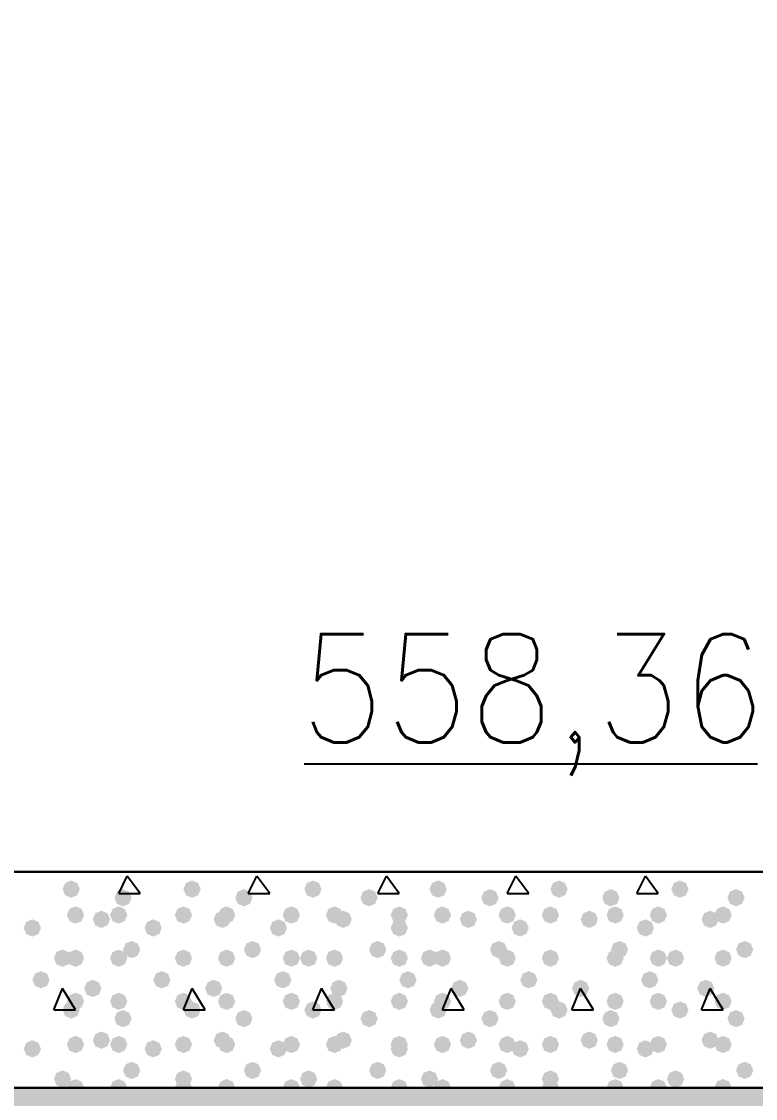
# Model space of a CAD drawing. Header units: millimetres. Extents: x 0 to 420, y 0 to 297.
# Drawn here: x 212.96 to 220.15, y 105.64 to 116.2 of the extents above; entities that cross this region are included whole.
import ezdxf

# ---------------------------------------------------------------- set-up
doc = ezdxf.new("R2010")
doc.units = ezdxf.units.MM
doc.layers.get('0').update_dxf_attribs({"linetype": 'CONTINUOUS'})
doc.styles.get("Standard").update_dxf_attribs({"font": 'STANDARD'})

msp = doc.modelspace()

# ---------------------------------------------------------------- hatches: boundary and pattern name
at = {"true_color": 0x000008}
for points in [[(213.529333, 107.696), (213.504462, 107.636204), (213.444667, 107.611333), (213.384871, 107.636204), (213.36, 107.696), (213.384871, 107.755796), (213.444667, 107.780667), (213.504462, 107.755796)], [(214.714667, 107.696), (214.689796, 107.636204), (214.63, 107.611333), (214.570204, 107.636204), (214.545333, 107.696), (214.570204, 107.755796), (214.63, 107.780667), (214.689796, 107.755796)], [(215.9, 107.696), (215.875129, 107.636204), (215.815333, 107.611333), (215.755538, 107.636204), (215.730667, 107.696), (215.755537, 107.755796), (215.815333, 107.780667), (215.875129, 107.755796)], [(217.127667, 107.696), (217.102796, 107.636204), (217.043, 107.611333), (216.983204, 107.636204), (216.958333, 107.696), (216.983204, 107.755796), (217.043, 107.780667), (217.102796, 107.755796)], [(218.313, 107.696), (218.288129, 107.636204), (218.228333, 107.611333), (218.168538, 107.636204), (218.143667, 107.696), (218.168537, 107.755796), (218.228333, 107.780667), (218.288129, 107.755796)], [(219.498333, 107.696), (219.473462, 107.636204), (219.413667, 107.611333), (219.353871, 107.636204), (219.329, 107.696), (219.353871, 107.755796), (219.413667, 107.780667), (219.473462, 107.755796)], [(214.037333, 107.611333), (214.012462, 107.551537), (213.952667, 107.526667), (213.892871, 107.551537), (213.868, 107.611333), (213.892871, 107.671129), (213.952667, 107.696), (214.012462, 107.671129)], [(215.222667, 107.611333), (215.197796, 107.551537), (215.138, 107.526667), (215.078204, 107.551537), (215.053333, 107.611333), (215.078204, 107.671129), (215.138, 107.696), (215.197796, 107.671129)], [(216.450333, 107.611333), (216.425462, 107.551537), (216.365667, 107.526667), (216.305871, 107.551537), (216.281, 107.611333), (216.305871, 107.671129), (216.365667, 107.696), (216.425462, 107.671129)], [(217.635667, 107.611333), (217.610796, 107.551537), (217.551, 107.526667), (217.491204, 107.551537), (217.466333, 107.611333), (217.491204, 107.671129), (217.551, 107.696), (217.610796, 107.671129)], [(218.821, 107.611333), (218.796129, 107.551537), (218.736333, 107.526667), (218.676538, 107.551537), (218.651667, 107.611333), (218.676537, 107.671129), (218.736333, 107.696), (218.796129, 107.671129)], [(220.048667, 107.611333), (220.023796, 107.551537), (219.964, 107.526667), (219.904204, 107.551537), (219.879333, 107.611333), (219.904204, 107.671129), (219.964, 107.696), (220.023796, 107.671129)], [(213.571667, 107.442), (213.546796, 107.382204), (213.487, 107.357333), (213.427204, 107.382204), (213.402333, 107.442), (213.427204, 107.501796), (213.487, 107.526667), (213.546796, 107.501796)], [(213.995, 107.442), (213.970129, 107.382204), (213.910333, 107.357333), (213.850538, 107.382204), (213.825667, 107.442), (213.850537, 107.501796), (213.910333, 107.526667), (213.970129, 107.501796)], [(214.63, 107.442), (214.605129, 107.382204), (214.545333, 107.357333), (214.485538, 107.382204), (214.460667, 107.442), (214.485537, 107.501796), (214.545333, 107.526667), (214.605129, 107.501796)], [(215.053333, 107.442), (215.028462, 107.382204), (214.968667, 107.357333), (214.908871, 107.382204), (214.884, 107.442), (214.908871, 107.501796), (214.968667, 107.526667), (215.028462, 107.501796)], [(215.688333, 107.442), (215.663462, 107.382204), (215.603667, 107.357333), (215.543871, 107.382204), (215.519, 107.442), (215.543871, 107.501796), (215.603667, 107.526667), (215.663462, 107.501796)], [(216.111667, 107.442), (216.086796, 107.382204), (216.027, 107.357333), (215.967204, 107.382204), (215.942333, 107.442), (215.967204, 107.501796), (216.027, 107.526667), (216.086796, 107.501796)], [(216.746667, 107.442), (216.721796, 107.382204), (216.662, 107.357333), (216.602204, 107.382204), (216.577333, 107.442), (216.602204, 107.501796), (216.662, 107.526667), (216.721796, 107.501796)], [(217.17, 107.442), (217.145129, 107.382204), (217.085333, 107.357333), (217.025538, 107.382204), (217.000667, 107.442), (217.025537, 107.501796), (217.085333, 107.526667), (217.145129, 107.501796)], [(217.805, 107.442), (217.780129, 107.382204), (217.720333, 107.357333), (217.660538, 107.382204), (217.635667, 107.442), (217.660537, 107.501796), (217.720333, 107.526667), (217.780129, 107.501796)], [(218.228333, 107.442), (218.203463, 107.382204), (218.143667, 107.357333), (218.083871, 107.382204), (218.059, 107.442), (218.083871, 107.501796), (218.143667, 107.526667), (218.203462, 107.501796)], [(218.863333, 107.442), (218.838462, 107.382204), (218.778667, 107.357333), (218.718871, 107.382204), (218.694, 107.442), (218.718871, 107.501796), (218.778667, 107.526667), (218.838462, 107.501796)], [(219.286667, 107.442), (219.261796, 107.382204), (219.202, 107.357333), (219.142204, 107.382204), (219.117333, 107.442), (219.142204, 107.501796), (219.202, 107.526667), (219.261796, 107.501796)], [(219.921667, 107.442), (219.896796, 107.382204), (219.837, 107.357333), (219.777204, 107.382204), (219.752333, 107.442), (219.777204, 107.501796), (219.837, 107.526667), (219.896796, 107.501796)], [(213.825667, 107.399667), (213.800796, 107.339871), (213.741, 107.315), (213.681204, 107.339871), (213.656333, 107.399667), (213.681204, 107.459462), (213.741, 107.484333), (213.800796, 107.459463)], [(215.011, 107.399667), (214.986129, 107.339871), (214.926333, 107.315), (214.866538, 107.339871), (214.841667, 107.399667), (214.866537, 107.459462), (214.926333, 107.484333), (214.986129, 107.459463)], [(216.196333, 107.399667), (216.171462, 107.339871), (216.111667, 107.315), (216.051871, 107.339871), (216.027, 107.399667), (216.051871, 107.459462), (216.111667, 107.484333), (216.171462, 107.459463)], [(217.424, 107.399667), (217.399129, 107.339871), (217.339333, 107.315), (217.279538, 107.339871), (217.254667, 107.399667), (217.279537, 107.459462), (217.339333, 107.484333), (217.399129, 107.459463)], [(218.609333, 107.399667), (218.584463, 107.339871), (218.524667, 107.315), (218.464871, 107.339871), (218.44, 107.399667), (218.464871, 107.459462), (218.524667, 107.484333), (218.584462, 107.459463)], [(219.794667, 107.399667), (219.769796, 107.339871), (219.71, 107.315), (219.650204, 107.339871), (219.625333, 107.399667), (219.650204, 107.459462), (219.71, 107.484333), (219.769796, 107.459463)], [(213.148333, 107.315), (213.123462, 107.255204), (213.063667, 107.230333), (213.003871, 107.255204), (212.979, 107.315), (213.003871, 107.374796), (213.063667, 107.399667), (213.123462, 107.374796)], [(214.333667, 107.315), (214.308796, 107.255204), (214.249, 107.230333), (214.189204, 107.255204), (214.164333, 107.315), (214.189204, 107.374796), (214.249, 107.399667), (214.308796, 107.374796)], [(215.561333, 107.315), (215.536462, 107.255204), (215.476667, 107.230333), (215.416871, 107.255204), (215.392, 107.315), (215.416871, 107.374796), (215.476667, 107.399667), (215.536462, 107.374796)], [(216.746667, 107.315), (216.721796, 107.255204), (216.662, 107.230333), (216.602204, 107.255204), (216.577333, 107.315), (216.602204, 107.374796), (216.662, 107.399667), (216.721796, 107.374796)], [(217.932, 107.315), (217.907129, 107.255204), (217.847333, 107.230333), (217.787537, 107.255204), (217.762667, 107.315), (217.787537, 107.374796), (217.847333, 107.399667), (217.907129, 107.374796)], [(219.159667, 107.315), (219.134796, 107.255204), (219.075, 107.230333), (219.015204, 107.255204), (218.990333, 107.315), (219.015204, 107.374796), (219.075, 107.399667), (219.134796, 107.374796)], [(213.444667, 107.018667), (213.419796, 106.958871), (213.36, 106.934), (213.300204, 106.958871), (213.275333, 107.018667), (213.300204, 107.078462), (213.36, 107.103333), (213.419796, 107.078463)], [(213.571667, 107.018667), (213.546796, 106.958871), (213.487, 106.934), (213.427204, 106.958871), (213.402333, 107.018667), (213.427204, 107.078462), (213.487, 107.103333), (213.546796, 107.078463)], [(213.995, 107.018667), (213.970129, 106.958871), (213.910333, 106.934), (213.850538, 106.958871), (213.825667, 107.018667), (213.850537, 107.078462), (213.910333, 107.103333), (213.970129, 107.078463)], [(214.122, 107.103333), (214.097129, 107.043538), (214.037333, 107.018667), (213.977537, 107.043538), (213.952667, 107.103333), (213.977537, 107.163129), (214.037333, 107.188), (214.097129, 107.163129)], [(214.63, 107.018667), (214.605129, 106.958871), (214.545333, 106.934), (214.485538, 106.958871), (214.460667, 107.018667), (214.485537, 107.078462), (214.545333, 107.103333), (214.605129, 107.078463)], [(214.63, 107.018667), (214.605129, 106.958871), (214.545333, 106.934), (214.485538, 106.958871), (214.460667, 107.018667), (214.485537, 107.078462), (214.545333, 107.103333), (214.605129, 107.078463)], [(215.053333, 107.018667), (215.028462, 106.958871), (214.968667, 106.934), (214.908871, 106.958871), (214.884, 107.018667), (214.908871, 107.078462), (214.968667, 107.103333), (215.028462, 107.078463)], [(215.307333, 107.103333), (215.282462, 107.043538), (215.222667, 107.018667), (215.162871, 107.043538), (215.138, 107.103333), (215.162871, 107.163129), (215.222667, 107.188), (215.282462, 107.163129)], [(215.688333, 107.018667), (215.663462, 106.958871), (215.603667, 106.934), (215.543871, 106.958871), (215.519, 107.018667), (215.543871, 107.078462), (215.603667, 107.103333), (215.663462, 107.078463)], [(215.857667, 107.018667), (215.832796, 106.958871), (215.773, 106.934), (215.713204, 106.958871), (215.688333, 107.018667), (215.713204, 107.078462), (215.773, 107.103333), (215.832796, 107.078463)], [(216.111667, 107.018667), (216.086796, 106.958871), (216.027, 106.934), (215.967204, 106.958871), (215.942333, 107.018667), (215.967204, 107.078462), (216.027, 107.103333), (216.086796, 107.078463)], [(216.535, 107.103333), (216.510129, 107.043538), (216.450333, 107.018667), (216.390537, 107.043538), (216.365667, 107.103333), (216.390537, 107.163129), (216.450333, 107.188), (216.510129, 107.163129)], [(216.746667, 107.018667), (216.721796, 106.958871), (216.662, 106.934), (216.602204, 106.958871), (216.577333, 107.018667), (216.602204, 107.078462), (216.662, 107.103333), (216.721796, 107.078463)], [(217.043, 107.018667), (217.018129, 106.958871), (216.958333, 106.934), (216.898538, 106.958871), (216.873667, 107.018667), (216.898537, 107.078462), (216.958333, 107.103333), (217.018129, 107.078463)], [(217.17, 107.018667), (217.145129, 106.958871), (217.085333, 106.934), (217.025538, 106.958871), (217.000667, 107.018667), (217.025537, 107.078462), (217.085333, 107.103333), (217.145129, 107.078463)], [(217.720333, 107.103333), (217.695462, 107.043538), (217.635667, 107.018667), (217.575871, 107.043538), (217.551, 107.103333), (217.575871, 107.163129), (217.635667, 107.188), (217.695462, 107.163129)], [(217.805, 107.018667), (217.780129, 106.958871), (217.720333, 106.934), (217.660538, 106.958871), (217.635667, 107.018667), (217.660537, 107.078462), (217.720333, 107.103333), (217.780129, 107.078463)], [(218.228333, 107.018667), (218.203463, 106.958871), (218.143667, 106.934), (218.083871, 106.958871), (218.059, 107.018667), (218.083871, 107.078462), (218.143667, 107.103333), (218.203462, 107.078463)], [(218.228333, 107.018667), (218.203463, 106.958871), (218.143667, 106.934), (218.083871, 106.958871), (218.059, 107.018667), (218.083871, 107.078462), (218.143667, 107.103333), (218.203462, 107.078463)], [(218.863333, 107.018667), (218.838462, 106.958871), (218.778667, 106.934), (218.718871, 106.958871), (218.694, 107.018667), (218.718871, 107.078462), (218.778667, 107.103333), (218.838462, 107.078463)], [(218.905667, 107.103333), (218.880796, 107.043538), (218.821, 107.018667), (218.761204, 107.043538), (218.736333, 107.103333), (218.761204, 107.163129), (218.821, 107.188), (218.880796, 107.163129)], [(219.286667, 107.018667), (219.261796, 106.958871), (219.202, 106.934), (219.142204, 106.958871), (219.117333, 107.018667), (219.142204, 107.078462), (219.202, 107.103333), (219.261796, 107.078463)], [(219.456, 107.018667), (219.431129, 106.958871), (219.371333, 106.934), (219.311538, 106.958871), (219.286667, 107.018667), (219.311537, 107.078462), (219.371333, 107.103333), (219.431129, 107.078463)], [(219.921667, 107.018667), (219.896796, 106.958871), (219.837, 106.934), (219.777204, 106.958871), (219.752333, 107.018667), (219.777204, 107.078462), (219.837, 107.103333), (219.896796, 107.078463)], [(220.133333, 107.103333), (220.108462, 107.043538), (220.048667, 107.018667), (219.988871, 107.043538), (219.964, 107.103333), (219.988871, 107.163129), (220.048667, 107.188), (220.108462, 107.163129)], [(213.233, 106.807), (213.208129, 106.747204), (213.148333, 106.722333), (213.088538, 106.747204), (213.063667, 106.807), (213.088537, 106.866796), (213.148333, 106.891667), (213.208129, 106.866796)], [(214.418333, 106.807), (214.393463, 106.747204), (214.333667, 106.722333), (214.273871, 106.747204), (214.249, 106.807), (214.273871, 106.866796), (214.333667, 106.891667), (214.393462, 106.866796)], [(215.603667, 106.807), (215.578796, 106.747204), (215.519, 106.722333), (215.459204, 106.747204), (215.434333, 106.807), (215.459204, 106.866796), (215.519, 106.891667), (215.578796, 106.866796)], [(216.831333, 106.807), (216.806462, 106.747204), (216.746667, 106.722333), (216.686871, 106.747204), (216.662, 106.807), (216.686871, 106.866796), (216.746667, 106.891667), (216.806462, 106.866796)], [(218.016667, 106.807), (217.991796, 106.747204), (217.932, 106.722333), (217.872204, 106.747204), (217.847333, 106.807), (217.872204, 106.866796), (217.932, 106.891667), (217.991796, 106.866796)], [(219.202, 106.807), (219.177129, 106.747204), (219.117333, 106.722333), (219.057538, 106.747204), (219.032667, 106.807), (219.057537, 106.866796), (219.117333, 106.891667), (219.177129, 106.866796)], [(213.741, 106.722333), (213.716129, 106.662537), (213.656333, 106.637667), (213.596538, 106.662537), (213.571667, 106.722333), (213.596537, 106.782129), (213.656333, 106.807), (213.716129, 106.782129)], [(214.926333, 106.722333), (214.901462, 106.662537), (214.841667, 106.637667), (214.781871, 106.662537), (214.757, 106.722333), (214.781871, 106.782129), (214.841667, 106.807), (214.901462, 106.782129)], [(216.154, 106.722333), (216.129129, 106.662537), (216.069333, 106.637667), (216.009538, 106.662537), (215.984667, 106.722333), (216.009537, 106.782129), (216.069333, 106.807), (216.129129, 106.782129)], [(217.339333, 106.722333), (217.314462, 106.662537), (217.254667, 106.637667), (217.194871, 106.662537), (217.17, 106.722333), (217.194871, 106.782129), (217.254667, 106.807), (217.314462, 106.782129)], [(218.524667, 106.722333), (218.499796, 106.662537), (218.44, 106.637667), (218.380204, 106.662537), (218.355333, 106.722333), (218.380204, 106.782129), (218.44, 106.807), (218.499796, 106.782129)], [(219.752333, 106.722333), (219.727463, 106.662537), (219.667667, 106.637667), (219.607871, 106.662537), (219.583, 106.722333), (219.607871, 106.782129), (219.667667, 106.807), (219.727462, 106.782129)], [(213.571667, 106.595333), (213.546796, 106.535538), (213.487, 106.510667), (213.427204, 106.535538), (213.402333, 106.595333), (213.427204, 106.655129), (213.487, 106.68), (213.546796, 106.655129)], [(213.995, 106.595333), (213.970129, 106.535538), (213.910333, 106.510667), (213.850538, 106.535538), (213.825667, 106.595333), (213.850537, 106.655129), (213.910333, 106.68), (213.970129, 106.655129)], [(214.63, 106.595333), (214.605129, 106.535538), (214.545333, 106.510667), (214.485538, 106.535538), (214.460667, 106.595333), (214.485537, 106.655129), (214.545333, 106.68), (214.605129, 106.655129)], [(215.053333, 106.595333), (215.028462, 106.535538), (214.968667, 106.510667), (214.908871, 106.535538), (214.884, 106.595333), (214.908871, 106.655129), (214.968667, 106.68), (215.028462, 106.655129)], [(215.688333, 106.595333), (215.663462, 106.535538), (215.603667, 106.510667), (215.543871, 106.535538), (215.519, 106.595333), (215.543871, 106.655129), (215.603667, 106.68), (215.663462, 106.655129)], [(216.111667, 106.595333), (216.086796, 106.535538), (216.027, 106.510667), (215.967204, 106.535538), (215.942333, 106.595333), (215.967204, 106.655129), (216.027, 106.68), (216.086796, 106.655129)], [(216.746667, 106.595333), (216.721796, 106.535538), (216.662, 106.510667), (216.602204, 106.535538), (216.577333, 106.595333), (216.602204, 106.655129), (216.662, 106.68), (216.721796, 106.655129)], [(217.17, 106.595333), (217.145129, 106.535538), (217.085333, 106.510667), (217.025538, 106.535538), (217.000667, 106.595333), (217.025537, 106.655129), (217.085333, 106.68), (217.145129, 106.655129)], [(217.805, 106.595333), (217.780129, 106.535538), (217.720333, 106.510667), (217.660538, 106.535538), (217.635667, 106.595333), (217.660537, 106.655129), (217.720333, 106.68), (217.780129, 106.655129)], [(218.228333, 106.595333), (218.203463, 106.535538), (218.143667, 106.510667), (218.083871, 106.535538), (218.059, 106.595333), (218.083871, 106.655129), (218.143667, 106.68), (218.203462, 106.655129)], [(218.863333, 106.595333), (218.838462, 106.535538), (218.778667, 106.510667), (218.718871, 106.535538), (218.694, 106.595333), (218.718871, 106.655129), (218.778667, 106.68), (218.838462, 106.655129)], [(219.286667, 106.595333), (219.261796, 106.535538), (219.202, 106.510667), (219.142204, 106.535538), (219.117333, 106.595333), (219.142204, 106.655129), (219.202, 106.68), (219.261796, 106.655129)], [(219.921667, 106.595333), (219.896796, 106.535538), (219.837, 106.510667), (219.777204, 106.535538), (219.752333, 106.595333), (219.777204, 106.655129), (219.837, 106.68), (219.896796, 106.655129)], [(213.529333, 106.510667), (213.504462, 106.450871), (213.444667, 106.426), (213.384871, 106.450871), (213.36, 106.510667), (213.384871, 106.570462), (213.444667, 106.595333), (213.504462, 106.570463)], [(214.714667, 106.510667), (214.689796, 106.450871), (214.63, 106.426), (214.570204, 106.450871), (214.545333, 106.510667), (214.570204, 106.570462), (214.63, 106.595333), (214.689796, 106.570463)], [(215.9, 106.510667), (215.875129, 106.450871), (215.815333, 106.426), (215.755538, 106.450871), (215.730667, 106.510667), (215.755537, 106.570462), (215.815333, 106.595333), (215.875129, 106.570463)], [(217.127667, 106.510667), (217.102796, 106.450871), (217.043, 106.426), (216.983204, 106.450871), (216.958333, 106.510667), (216.983204, 106.570462), (217.043, 106.595333), (217.102796, 106.570463)], [(218.313, 106.510667), (218.288129, 106.450871), (218.228333, 106.426), (218.168538, 106.450871), (218.143667, 106.510667), (218.168537, 106.570462), (218.228333, 106.595333), (218.288129, 106.570463)], [(219.498333, 106.510667), (219.473462, 106.450871), (219.413667, 106.426), (219.353871, 106.450871), (219.329, 106.510667), (219.353871, 106.570462), (219.413667, 106.595333), (219.473462, 106.570463)], [(214.037333, 106.426), (214.012462, 106.366204), (213.952667, 106.341333), (213.892871, 106.366204), (213.868, 106.426), (213.892871, 106.485796), (213.952667, 106.510667), (214.012462, 106.485796)], [(215.222667, 106.426), (215.197796, 106.366204), (215.138, 106.341333), (215.078204, 106.366204), (215.053333, 106.426), (215.078204, 106.485796), (215.138, 106.510667), (215.197796, 106.485796)], [(216.450333, 106.426), (216.425462, 106.366204), (216.365667, 106.341333), (216.305871, 106.366204), (216.281, 106.426), (216.305871, 106.485796), (216.365667, 106.510667), (216.425462, 106.485796)], [(217.635667, 106.426), (217.610796, 106.366204), (217.551, 106.341333), (217.491204, 106.366204), (217.466333, 106.426), (217.491204, 106.485796), (217.551, 106.510667), (217.610796, 106.485796)], [(218.821, 106.426), (218.796129, 106.366204), (218.736333, 106.341333), (218.676538, 106.366204), (218.651667, 106.426), (218.676537, 106.485796), (218.736333, 106.510667), (218.796129, 106.485796)], [(220.048667, 106.426), (220.023796, 106.366204), (219.964, 106.341333), (219.904204, 106.366204), (219.879333, 106.426), (219.904204, 106.485796), (219.964, 106.510667), (220.023796, 106.485796)], [(213.571667, 106.172), (213.546796, 106.112204), (213.487, 106.087333), (213.427204, 106.112204), (213.402333, 106.172), (213.427204, 106.231796), (213.487, 106.256667), (213.546796, 106.231796)], [(213.825667, 106.214333), (213.800796, 106.154537), (213.741, 106.129667), (213.681204, 106.154537), (213.656333, 106.214333), (213.681204, 106.274129), (213.741, 106.299), (213.800796, 106.274129)], [(213.995, 106.172), (213.970129, 106.112204), (213.910333, 106.087333), (213.850538, 106.112204), (213.825667, 106.172), (213.850537, 106.231796), (213.910333, 106.256667), (213.970129, 106.231796)], [(214.63, 106.172), (214.605129, 106.112204), (214.545333, 106.087333), (214.485538, 106.112204), (214.460667, 106.172), (214.485537, 106.231796), (214.545333, 106.256667), (214.605129, 106.231796)], [(215.011, 106.214333), (214.986129, 106.154537), (214.926333, 106.129667), (214.866538, 106.154537), (214.841667, 106.214333), (214.866537, 106.274129), (214.926333, 106.299), (214.986129, 106.274129)], [(215.053333, 106.172), (215.028462, 106.112204), (214.968667, 106.087333), (214.908871, 106.112204), (214.884, 106.172), (214.908871, 106.231796), (214.968667, 106.256667), (215.028462, 106.231796)], [(215.688333, 106.172), (215.663462, 106.112204), (215.603667, 106.087333), (215.543871, 106.112204), (215.519, 106.172), (215.543871, 106.231796), (215.603667, 106.256667), (215.663462, 106.231796)], [(216.111667, 106.172), (216.086796, 106.112204), (216.027, 106.087333), (215.967204, 106.112204), (215.942333, 106.172), (215.967204, 106.231796), (216.027, 106.256667), (216.086796, 106.231796)], [(216.196333, 106.214333), (216.171462, 106.154537), (216.111667, 106.129667), (216.051871, 106.154537), (216.027, 106.214333), (216.051871, 106.274129), (216.111667, 106.299), (216.171462, 106.274129)], [(216.746667, 106.172), (216.721796, 106.112204), (216.662, 106.087333), (216.602204, 106.112204), (216.577333, 106.172), (216.602204, 106.231796), (216.662, 106.256667), (216.721796, 106.231796)], [(217.17, 106.172), (217.145129, 106.112204), (217.085333, 106.087333), (217.025538, 106.112204), (217.000667, 106.172), (217.025537, 106.231796), (217.085333, 106.256667), (217.145129, 106.231796)], [(217.424, 106.214333), (217.399129, 106.154537), (217.339333, 106.129667), (217.279538, 106.154537), (217.254667, 106.214333), (217.279537, 106.274129), (217.339333, 106.299), (217.399129, 106.274129)], [(217.805, 106.172), (217.780129, 106.112204), (217.720333, 106.087333), (217.660538, 106.112204), (217.635667, 106.172), (217.660537, 106.231796), (217.720333, 106.256667), (217.780129, 106.231796)], [(218.228333, 106.172), (218.203463, 106.112204), (218.143667, 106.087333), (218.083871, 106.112204), (218.059, 106.172), (218.083871, 106.231796), (218.143667, 106.256667), (218.203462, 106.231796)], [(218.609333, 106.214333), (218.584463, 106.154537), (218.524667, 106.129667), (218.464871, 106.154537), (218.44, 106.214333), (218.464871, 106.274129), (218.524667, 106.299), (218.584462, 106.274129)], [(218.863333, 106.172), (218.838462, 106.112204), (218.778667, 106.087333), (218.718871, 106.112204), (218.694, 106.172), (218.718871, 106.231796), (218.778667, 106.256667), (218.838462, 106.231796)], [(219.286667, 106.172), (219.261796, 106.112204), (219.202, 106.087333), (219.142204, 106.112204), (219.117333, 106.172), (219.142204, 106.231796), (219.202, 106.256667), (219.261796, 106.231796)], [(219.794667, 106.214333), (219.769796, 106.154537), (219.71, 106.129667), (219.650204, 106.154537), (219.625333, 106.214333), (219.650204, 106.274129), (219.71, 106.299), (219.769796, 106.274129)], [(219.921667, 106.172), (219.896796, 106.112204), (219.837, 106.087333), (219.777204, 106.112204), (219.752333, 106.172), (219.777204, 106.231796), (219.837, 106.256667), (219.896796, 106.231796)], [(213.148333, 106.129667), (213.123462, 106.069871), (213.063667, 106.045), (213.003871, 106.069871), (212.979, 106.129667), (213.003871, 106.189462), (213.063667, 106.214333), (213.123462, 106.189463)], [(214.333667, 106.129667), (214.308796, 106.069871), (214.249, 106.045), (214.189204, 106.069871), (214.164333, 106.129667), (214.189204, 106.189462), (214.249, 106.214333), (214.308796, 106.189463)], [(215.561333, 106.129667), (215.536462, 106.069871), (215.476667, 106.045), (215.416871, 106.069871), (215.392, 106.129667), (215.416871, 106.189462), (215.476667, 106.214333), (215.536462, 106.189463)], [(216.746667, 106.129667), (216.721796, 106.069871), (216.662, 106.045), (216.602204, 106.069871), (216.577333, 106.129667), (216.602204, 106.189462), (216.662, 106.214333), (216.721796, 106.189463)], [(217.932, 106.129667), (217.907129, 106.069871), (217.847333, 106.045), (217.787537, 106.069871), (217.762667, 106.129667), (217.787537, 106.189462), (217.847333, 106.214333), (217.907129, 106.189463)], [(219.159667, 106.129667), (219.134796, 106.069871), (219.075, 106.045), (219.015204, 106.069871), (218.990333, 106.129667), (219.015204, 106.189462), (219.075, 106.214333), (219.134796, 106.189463)], [(214.122, 105.918), (214.097129, 105.858204), (214.037333, 105.833333), (213.977537, 105.858204), (213.952667, 105.918), (213.977537, 105.977796), (214.037333, 106.002667), (214.097129, 105.977796)], [(215.307333, 105.918), (215.282462, 105.858204), (215.222667, 105.833333), (215.162871, 105.858204), (215.138, 105.918), (215.162871, 105.977796), (215.222667, 106.002667), (215.282462, 105.977796)], [(216.535, 105.918), (216.510129, 105.858204), (216.450333, 105.833333), (216.390537, 105.858204), (216.365667, 105.918), (216.390537, 105.977796), (216.450333, 106.002667), (216.510129, 105.977796)], [(217.720333, 105.918), (217.695462, 105.858204), (217.635667, 105.833333), (217.575871, 105.858204), (217.551, 105.918), (217.575871, 105.977796), (217.635667, 106.002667), (217.695462, 105.977796)], [(218.905667, 105.918), (218.880796, 105.858204), (218.821, 105.833333), (218.761204, 105.858204), (218.736333, 105.918), (218.761204, 105.977796), (218.821, 106.002667), (218.880796, 105.977796)], [(220.133333, 105.918), (220.108462, 105.858204), (220.048667, 105.833333), (219.988871, 105.858204), (219.964, 105.918), (219.988871, 105.977796), (220.048667, 106.002667), (220.108462, 105.977796)], [(213.444667, 105.833333), (213.419796, 105.773538), (213.36, 105.748667), (213.300204, 105.773538), (213.275333, 105.833333), (213.300204, 105.893129), (213.36, 105.918), (213.419796, 105.893129)], [(213.571667, 105.748667), (213.546796, 105.688871), (213.487, 105.664), (213.427204, 105.688871), (213.402333, 105.748667), (213.427204, 105.808462), (213.487, 105.833333), (213.546796, 105.808463)], [(213.995, 105.748667), (213.970129, 105.688871), (213.910333, 105.664), (213.850538, 105.688871), (213.825667, 105.748667), (213.850537, 105.808462), (213.910333, 105.833333), (213.970129, 105.808463)], [(214.63, 105.833333), (214.605129, 105.773538), (214.545333, 105.748667), (214.485538, 105.773538), (214.460667, 105.833333), (214.485537, 105.893129), (214.545333, 105.918), (214.605129, 105.893129)], [(214.63, 105.748667), (214.605129, 105.688871), (214.545333, 105.664), (214.485538, 105.688871), (214.460667, 105.748667), (214.485537, 105.808462), (214.545333, 105.833333), (214.605129, 105.808463)], [(215.053333, 105.748667), (215.028462, 105.688871), (214.968667, 105.664), (214.908871, 105.688871), (214.884, 105.748667), (214.908871, 105.808462), (214.968667, 105.833333), (215.028462, 105.808463)], [(215.688333, 105.748667), (215.663462, 105.688871), (215.603667, 105.664), (215.543871, 105.688871), (215.519, 105.748667), (215.543871, 105.808462), (215.603667, 105.833333), (215.663462, 105.808463)], [(215.857667, 105.833333), (215.832796, 105.773538), (215.773, 105.748667), (215.713204, 105.773538), (215.688333, 105.833333), (215.713204, 105.893129), (215.773, 105.918), (215.832796, 105.893129)], [(216.111667, 105.748667), (216.086796, 105.688871), (216.027, 105.664), (215.967204, 105.688871), (215.942333, 105.748667), (215.967204, 105.808462), (216.027, 105.833333), (216.086796, 105.808463)], [(216.746667, 105.748667), (216.721796, 105.688871), (216.662, 105.664), (216.602204, 105.688871), (216.577333, 105.748667), (216.602204, 105.808462), (216.662, 105.833333), (216.721796, 105.808463)], [(217.043, 105.833333), (217.018129, 105.773538), (216.958333, 105.748667), (216.898538, 105.773538), (216.873667, 105.833333), (216.898537, 105.893129), (216.958333, 105.918), (217.018129, 105.893129)], [(217.17, 105.748667), (217.145129, 105.688871), (217.085333, 105.664), (217.025538, 105.688871), (217.000667, 105.748667), (217.025537, 105.808462), (217.085333, 105.833333), (217.145129, 105.808463)], [(217.805, 105.748667), (217.780129, 105.688871), (217.720333, 105.664), (217.660538, 105.688871), (217.635667, 105.748667), (217.660537, 105.808462), (217.720333, 105.833333), (217.780129, 105.808463)], [(218.228333, 105.833333), (218.203463, 105.773538), (218.143667, 105.748667), (218.083871, 105.773538), (218.059, 105.833333), (218.083871, 105.893129), (218.143667, 105.918), (218.203462, 105.893129)], [(218.228333, 105.748667), (218.203463, 105.688871), (218.143667, 105.664), (218.083871, 105.688871), (218.059, 105.748667), (218.083871, 105.808462), (218.143667, 105.833333), (218.203462, 105.808463)], [(218.863333, 105.748667), (218.838462, 105.688871), (218.778667, 105.664), (218.718871, 105.688871), (218.694, 105.748667), (218.718871, 105.808462), (218.778667, 105.833333), (218.838462, 105.808463)], [(219.286667, 105.748667), (219.261796, 105.688871), (219.202, 105.664), (219.142204, 105.688871), (219.117333, 105.748667), (219.142204, 105.808462), (219.202, 105.833333), (219.261796, 105.808463)], [(219.456, 105.833333), (219.431129, 105.773538), (219.371333, 105.748667), (219.311538, 105.773538), (219.286667, 105.833333), (219.311537, 105.893129), (219.371333, 105.918), (219.431129, 105.893129)], [(219.921667, 105.748667), (219.896796, 105.688871), (219.837, 105.664), (219.777204, 105.688871), (219.752333, 105.748667), (219.777204, 105.808462), (219.837, 105.833333), (219.896796, 105.808463)]]:
    msp.add_hatch(color=0, dxfattribs=at).paths.add_polyline_path(points, flags=0)
h = msp.add_hatch(color=0, dxfattribs=at)
h.paths.add_polyline_path([(385.826, 105.748667), (39.708667, 105.748667), (385.826, 86.656333)], flags=0)
h.paths.add_polyline_path([(39.708667, 105.748667), (385.826, 86.656333), (39.708667, 86.656333)], flags=0)

# ---------------------------------------------------------------- linework, layer by layer
at = {"color": 0, "true_color": 0x000007}
msp.add_lwpolyline([(38.650333, 126.915333), (38.650333, 150.241), (386.884333, 150.241), (386.884333, 126.915333), (224.409, 126.915333), (224.409, 105.748667), (201.125667, 105.748667), (201.125667, 126.915333)], close=True, dxfattribs=at)
msp.add_lwpolyline([(38.650333, 126.915333), (38.650333, 150.241), (386.884333, 150.241), (386.884333, 126.915333), (224.409, 126.915333), (224.409, 105.748667), (201.125667, 105.748667), (201.125667, 126.915333)], close=True, dxfattribs=at)
at = {"color": 0, "true_color": 0x0000fd}
msp.add_lwpolyline([(222.292333, 129.032), (384.767667, 129.032), (384.767667, 148.124333), (40.767, 148.124333), (40.767, 129.032), (203.242333, 129.032), (203.242333, 107.865333), (222.292333, 107.865333)], close=True, dxfattribs=at)
at = {"color": 0, "true_color": 0x000007}
for points in [[(215.730667, 108.923667), (220.175667, 108.923667)], [(222.292333, 107.865333), (203.242333, 107.865333)], [(203.242333, 105.748667), (222.292333, 105.748667)]]:
    msp.add_lwpolyline(points, dxfattribs=at)
at = {"color": 0, "true_color": 0x000008}
for points in [[(213.910333, 107.653667), (213.995, 107.823)], [(214.122, 107.653667), (213.995, 107.823)], [(215.180333, 107.653667), (215.265, 107.823)], [(215.392, 107.653667), (215.265, 107.823)], [(216.450333, 107.653667), (216.535, 107.823)], [(216.662, 107.653667), (216.535, 107.823)], [(217.720333, 107.653667), (217.805, 107.823)], [(217.932, 107.653667), (217.805, 107.823)], [(218.990333, 107.653667), (219.075, 107.823)], [(219.202, 107.653667), (219.075, 107.823)], [(213.910333, 107.653667), (214.122, 107.653667)], [(215.180333, 107.653667), (215.392, 107.653667)], [(216.450333, 107.653667), (216.662, 107.653667)], [(217.720333, 107.653667), (217.932, 107.653667)], [(218.990333, 107.653667), (219.202, 107.653667)], [(213.275333, 106.510667), (213.36, 106.722333)], [(213.487, 106.510667), (213.36, 106.722333)], [(214.545333, 106.510667), (214.63, 106.722333)], [(214.757, 106.510667), (214.63, 106.722333)], [(215.815333, 106.510667), (215.9, 106.722333)], [(216.027, 106.510667), (215.9, 106.722333)], [(217.085333, 106.510667), (217.17, 106.722333)], [(217.297, 106.510667), (217.17, 106.722333)], [(218.355333, 106.510667), (218.44, 106.722333)], [(218.567, 106.510667), (218.44, 106.722333)], [(219.625333, 106.510667), (219.71, 106.722333)], [(219.837, 106.510667), (219.71, 106.722333)], [(213.275333, 106.510667), (213.487, 106.510667)], [(214.545333, 106.510667), (214.757, 106.510667)], [(215.815333, 106.510667), (216.027, 106.510667)], [(217.085333, 106.510667), (217.297, 106.510667)], [(218.355333, 106.510667), (218.567, 106.510667)], [(219.625333, 106.510667), (219.837, 106.510667)]]:
    msp.add_lwpolyline(points, dxfattribs=at)
msp.add_lwpolyline([(385.826, 105.748667), (39.708667, 105.748667), (385.826, 86.656333)], close=True, dxfattribs=at)

# ---------------------------------------------------------------- texts
at = {"color": 0, "true_color": 0x000007, "insert": (215.688333, 110.197815), "char_height": 1.062478, "width": 4.19088554, "attachment_point": 1}
msp.add_mtext('558,36', dxfattribs=at)

doc.saveas('drawing.dxf')
